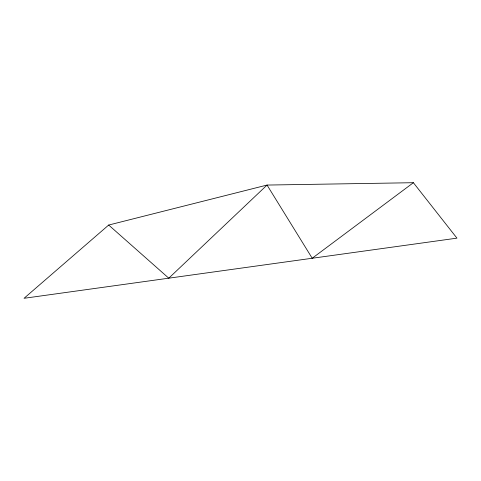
<?xml version="1.0" encoding="UTF-8"?>
<svg xmlns="http://www.w3.org/2000/svg" width="481" height="481" viewBox="0 0 481 481"><rect width="100%" height="100%" fill="white"/><g stroke="black" fill="none" stroke-linecap="round" stroke-linejoin="round"><path stroke-width="0.72" d="M108.688 225.042L24.05 298.292L456.95 238.149L413.383 182.708L267.039 185.065L108.688 225.042L168.783 278.186L267.039 185.065L312.217 258.255L413.383 182.708"/></g></svg>
